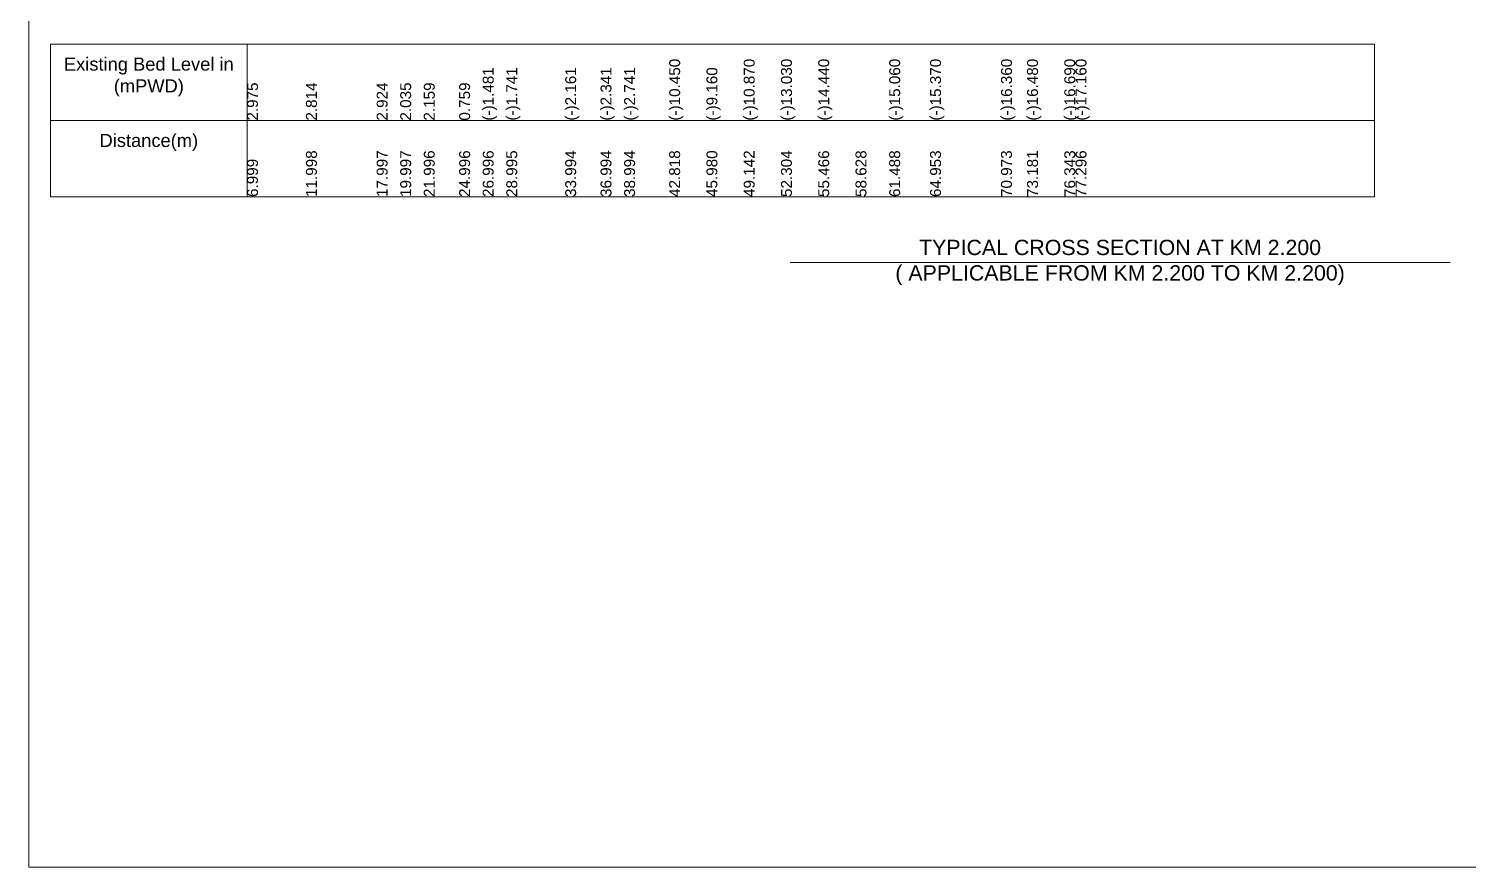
# Model space of a CAD drawing. Header units: inches. Extents: x 89000 to 845017, y -7071 to 0.
# Drawn here: x 475000 to 481595, y -7071 to -3229 of the extents above; entities that cross this region are included whole.
import ezdxf

# ---------------------------------------------------------------- set-up
doc = ezdxf.new("R2010")
doc.units = ezdxf.units.IN
doc.header["$LTSCALE"] = 7
doc.header["$MEASUREMENT"] = 0
for name, color, linetype, lineweight in [('Cross section Data Border', 7, 'Continuous', 9), ('Cross Section Labels', 7, 'Continuous', 9), ('Long Section Labels', 7, 'Continuous', 9)]:
    doc.layers.add(name, color=color, linetype=linetype, lineweight=lineweight)
doc.styles.get("Standard").update_dxf_attribs({"font": 'arial.ttf'})

msp = doc.modelspace()

# ---------------------------------------------------------------- linework, layer by layer
at = {"layer": 'Cross section Data Border'}
msp.add_lwpolyline([(475100, -3300), (481166.19041, -3300), (481166.19041, -4000), (475100, -4000)], close=True, dxfattribs=at)
for points in [[(476000, -3300), (476000, -4000)], [(475100, -3650), (481166.19041, -3650)]]:
    msp.add_lwpolyline(points, dxfattribs=at)
at = {"layer": 'Cross Section Labels'}
msp.add_lwpolyline([(475000, 0), (485000, 0), (485000, -7071), (475000, -7071)], close=True, dxfattribs=at)
msp.add_lwpolyline([(478488, -4300), (480000, -4300), (481512, -4300)], dxfattribs=at)

# ---------------------------------------------------------------- texts
at = {"layer": 'Cross section Data Border', "char_height": 60, "width": 800, "attachment_point": 5}
for s, insert in [('Existing Bed Level in (mPWD)', (475550, -3450)), ('Distance(m)', (475550, -3750))]:
    msp.add_mtext(s, dxfattribs=dict(at, insert=insert))
at = {"layer": 'Cross Section Labels', "insert": (480000, -4300), "char_height": 70, "attachment_point": 5}
msp.add_mtext('TYPICAL CROSS SECTION AT KM 2.200^J( APPLICABLE FROM KM 2.200 TO KM 2.200)', dxfattribs=at)
at = {"layer": 'Long Section Labels', "char_height": 50, "attachment_point": 1, "rotation": 90}
for s, insert in [('(-)1.481', (477079.823, -3650)), ('(-)1.741', (477187.8053, -3650)), ('(-)2.161', (477457.76105, -3650)), ('(-)2.341', (477619.7345, -3650)), ('(-)2.741', (477727.7168, -3650)), ('(-)10.450', (477934.20952, -3650)), ('(-)9.160', (478104.9652, -3650)), ('(-)10.870', (478275.72183, -3650)), ('(-)13.030', (478446.47922, -3650)), ('(-)14.440', (478617.23725, -3650)), ('(-)14.440', (478617.23725, -3650)), ('(-)15.060', (478942.41625, -3650)), ('(-)15.370', (479129.51425, -3650)), ('(-)16.360', (479454.59678, -3650)), ('(-)16.480', (479573.82935, -3650)), ('(-)16.690', (479744.57572, -3650)), ('(-)17.160', (479796.06525, -3650)), ('2.975', (476000, -3650)), ('2.814', (476269.95575, -3650)), ('2.924', (476593.90265, -3650)), ('2.035', (476701.88495, -3650)), ('2.159', (476809.86725, -3650)), ('0.759', (476971.8407, -3650)), ('11.998', (476269.95575, -4000)), ('17.997', (476593.90265, -4000)), ('19.997', (476701.88495, -4000)), ('21.996', (476809.86725, -4000)), ('24.996', (476971.8407, -4000)), ('26.996', (477079.823, -4000)), ('28.995', (477187.8053, -4000)), ('33.994', (477457.76105, -4000)), ('36.994', (477619.7345, -4000)), ('38.994', (477727.7168, -4000)), ('42.818', (477934.20952, -4000)), ('45.980', (478104.9652, -4000)), ('49.142', (478275.72183, -4000)), ('52.304', (478446.47922, -4000)), ('55.466', (478617.23725, -4000)), ('58.628', (478787.99582, -4000)), ('61.488', (478942.41625, -4000)), ('64.953', (479129.51425, -4000)), ('70.973', (479454.59678, -4000)), ('73.181', (479573.82935, -4000)), ('76.343', (479744.57572, -4000)), ('76.343', (479744.57572, -4000)), ('77.296', (479796.06525, -4000)), ('77.296', (479796.06525, -4000)), ('6.999', (476000, -4000))]:
    msp.add_mtext(s, dxfattribs=dict(at, insert=insert))

doc.saveas('drawing.dxf')
